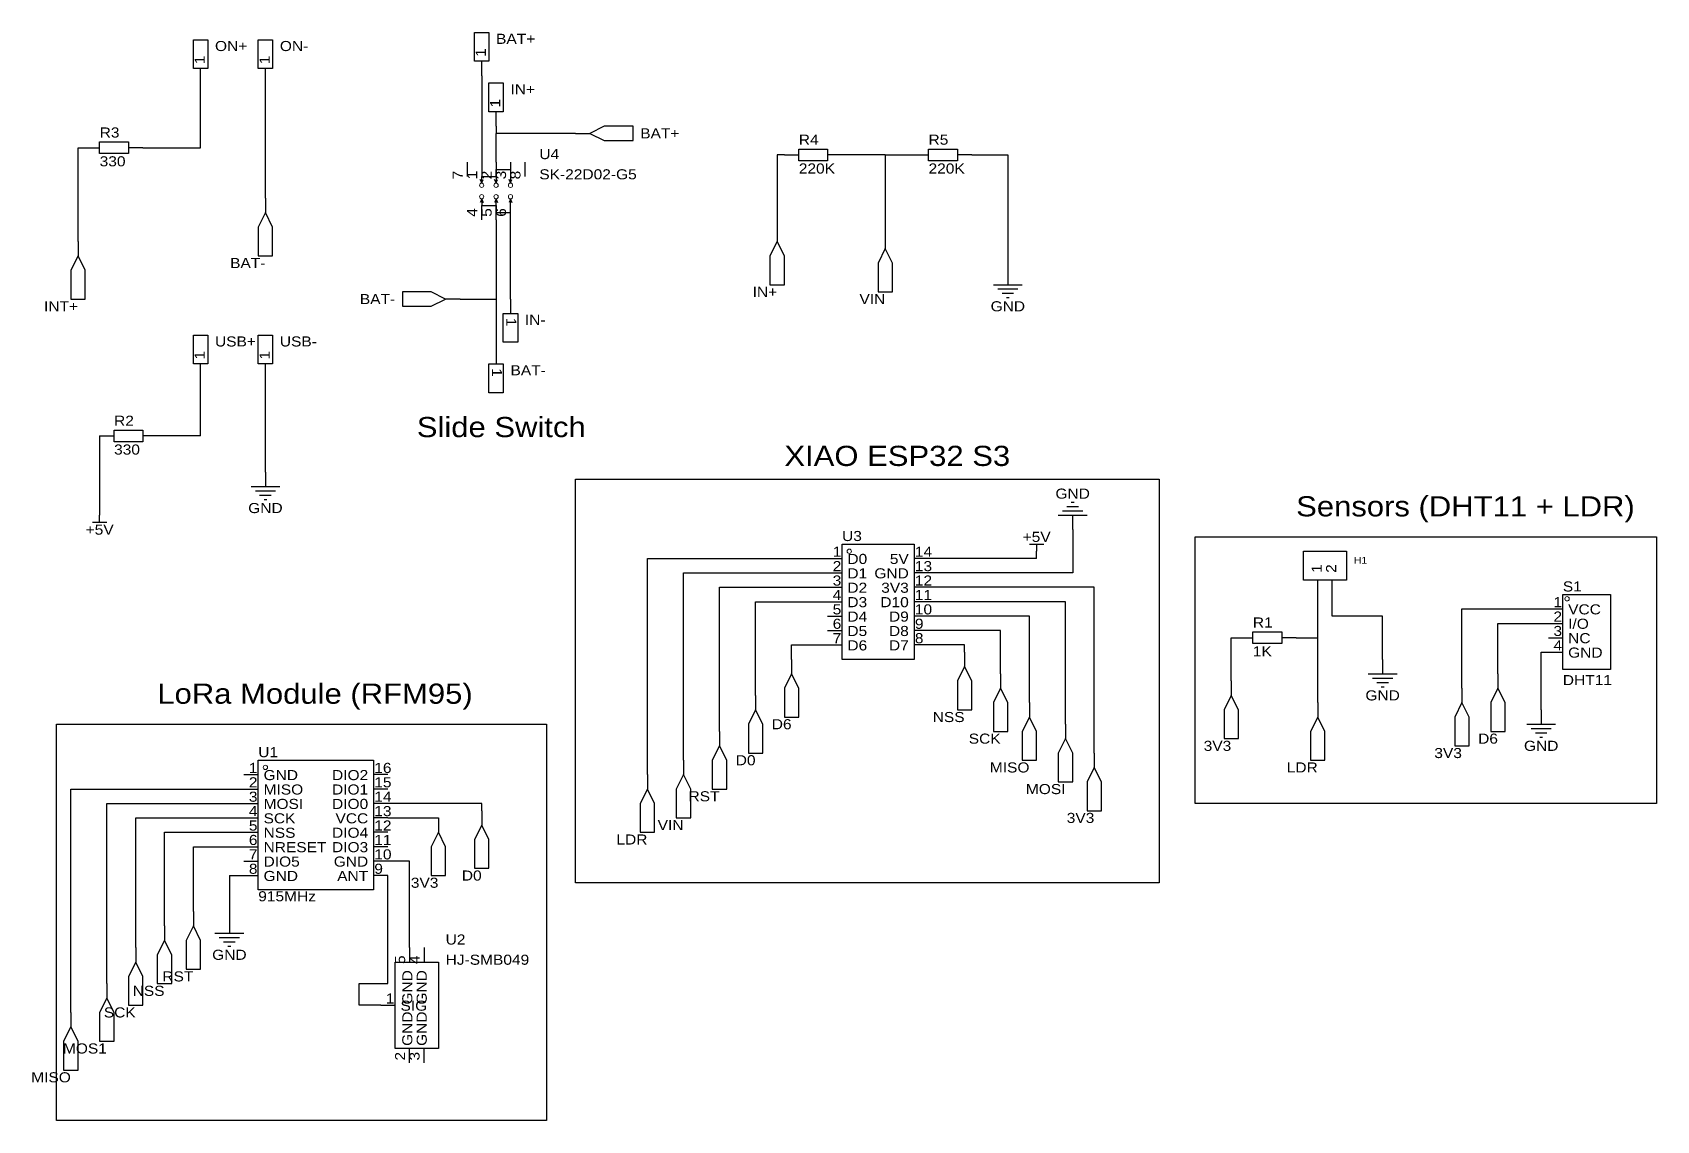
# Model space of a CAD drawing. Header units: millimetres. Extents: x 5 to 291, y 9 to 201.
import ezdxf
from ezdxf.enums import TextEntityAlignment as Align

# ---------------------------------------------------------------- set-up
doc = ezdxf.new("R2010")
doc.units = ezdxf.units.MM
doc.header["$MEASUREMENT"] = 0
doc.styles.get("Standard").update_dxf_attribs({"font": 'arial.ttf'})

msp = doc.modelspace()

# ---------------------------------------------------------------- linework, layer by layer
at = {"color": 1, "true_color": 0xa00000}
for points in [[(82.55, 195.58), (82.55, 200.66), (85.09, 200.66), (85.09, 195.58)], [(33.02, 194.31), (33.02, 199.39), (35.56, 199.39), (35.56, 194.31)], [(44.45, 194.31), (44.45, 199.39), (46.99, 199.39), (46.99, 194.31)], [(85.09, 186.69), (85.09, 191.77), (87.63, 191.77), (87.63, 186.69)], [(102.87, 182.88), (105.41, 181.61), (110.49, 181.61), (110.49, 184.15), (105.41, 184.15)], [(16.51, 181.36), (21.59, 181.36), (21.59, 179.32), (16.51, 179.32)], [(139.7, 180.09), (144.78, 180.09), (144.78, 178.05), (139.7, 178.05)], [(162.56, 180.09), (167.64, 180.09), (167.64, 178.05), (162.56, 178.05)], [(45.72, 168.91), (44.45, 166.37), (44.45, 161.29), (46.99, 161.29), (46.99, 166.37)], [(135.89, 163.83), (134.62, 161.29), (134.62, 156.21), (137.16, 156.21), (137.16, 161.29)], [(12.7, 161.29), (11.43, 158.75), (11.43, 153.67), (13.97, 153.67), (13.97, 158.75)], [(154.94, 162.56), (153.67, 160.02), (153.67, 154.94), (156.21, 154.94), (156.21, 160.02)], [(77.47, 153.67), (74.93, 154.94), (69.85, 154.94), (69.85, 152.4), (74.93, 152.4)], [(90.17, 151.13), (90.17, 146.05), (87.63, 146.05), (87.63, 151.13)], [(33.02, 142.24), (33.02, 147.32), (35.56, 147.32), (35.56, 142.24)], [(44.45, 142.24), (44.45, 147.32), (46.99, 147.32), (46.99, 142.24)], [(87.63, 142.24), (87.63, 137.16), (85.09, 137.16), (85.09, 142.24)], [(19.05, 130.56), (24.13, 130.56), (24.13, 128.52), (19.05, 128.52)], [(147.32, 110.49), (160.02, 110.49), (160.02, 90.17), (147.32, 90.17)], [(228.6, 104.14), (228.6, 109.22), (236.22, 109.22), (236.22, 104.14)], [(274.32, 101.6), (282.7, 101.6), (282.7, 88.39), (274.32, 88.39)], [(219.71, 95), (224.79, 95), (224.79, 92.96), (219.71, 92.96)], [(168.91, 88.9), (167.64, 86.36), (167.64, 81.28), (170.18, 81.28), (170.18, 86.36)], [(138.43, 87.63), (137.16, 85.09), (137.16, 80.01), (139.7, 80.01), (139.7, 85.09)], [(175.26, 85.09), (173.99, 82.55), (173.99, 77.47), (176.53, 77.47), (176.53, 82.55)], [(215.9, 83.82), (214.63, 81.28), (214.63, 76.2), (217.17, 76.2), (217.17, 81.28)], [(262.89, 85.09), (261.62, 82.55), (261.62, 77.47), (264.16, 77.47), (264.16, 82.55)], [(132.08, 81.28), (130.81, 78.74), (130.81, 73.66), (133.35, 73.66), (133.35, 78.74)], [(256.54, 82.55), (255.27, 80.01), (255.27, 74.93), (257.81, 74.93), (257.81, 80.01)], [(180.34, 80.01), (179.07, 77.47), (179.07, 72.39), (181.61, 72.39), (181.61, 77.47)], [(231.14, 80.01), (229.87, 77.47), (229.87, 72.39), (232.41, 72.39), (232.41, 77.47)], [(125.73, 74.93), (124.46, 72.39), (124.46, 67.31), (127, 67.31), (127, 72.39)], [(186.69, 76.2), (185.42, 73.66), (185.42, 68.58), (187.96, 68.58), (187.96, 73.66)], [(44.45, 72.39), (64.77, 72.39), (64.77, 49.53), (44.45, 49.53)], [(119.38, 69.85), (118.11, 67.31), (118.11, 62.23), (120.65, 62.23), (120.65, 67.31)], [(191.77, 71.12), (190.5, 68.58), (190.5, 63.5), (193.04, 63.5), (193.04, 68.58)], [(113.03, 67.31), (111.76, 64.77), (111.76, 59.69), (114.3, 59.69), (114.3, 64.77)], [(83.82, 60.96), (82.55, 58.42), (82.55, 53.34), (85.09, 53.34), (85.09, 58.42)], [(76.2, 59.69), (74.93, 57.15), (74.93, 52.07), (77.47, 52.07), (77.47, 57.15)], [(33.02, 43.18), (31.75, 40.64), (31.75, 35.56), (34.29, 35.56), (34.29, 40.64)], [(27.94, 40.64), (26.67, 38.1), (26.67, 33.02), (29.21, 33.02), (29.21, 38.1)], [(22.86, 36.83), (21.59, 34.29), (21.59, 29.21), (24.13, 29.21), (24.13, 34.29)], [(68.58, 36.83), (76.2, 36.83), (76.2, 21.59), (68.58, 21.59)], [(17.78, 30.48), (16.51, 27.94), (16.51, 22.86), (19.05, 22.86), (19.05, 27.94)], [(11.43, 25.4), (10.16, 22.86), (10.16, 17.78), (12.7, 17.78), (12.7, 22.86)]]:
    msp.add_lwpolyline(points, close=True, dxfattribs=at)
at = {"color": 1, "true_color": 0x880000}
for points in [[(83.82, 193.04), (83.82, 195.58)], [(34.29, 191.77), (34.29, 194.31)], [(45.72, 191.77), (45.72, 194.31)], [(86.36, 184.15), (86.36, 186.69)], [(13.97, 180.34), (16.51, 180.34)], [(24.13, 180.34), (21.59, 180.34)], [(100.33, 182.88), (102.87, 182.88)], [(81.28, 177.8), (81.28, 175.26)], [(83.82, 177.8), (83.82, 175.26)], [(86.36, 177.8), (86.36, 175.26)], [(88.9, 177.8), (88.9, 175.26)], [(91.44, 177.8), (91.44, 175.26)], [(137.16, 179.07), (139.7, 179.07)], [(147.32, 179.07), (144.78, 179.07)], [(160.02, 179.07), (162.56, 179.07)], [(170.18, 179.07), (167.64, 179.07)], [(45.72, 171.45), (45.72, 168.91)], [(83.82, 167.64), (83.82, 170.18)], [(86.36, 167.64), (86.36, 170.18)], [(88.9, 167.64), (88.9, 170.18)], [(135.89, 166.37), (135.89, 163.83)], [(12.7, 163.83), (12.7, 161.29)], [(154.94, 165.1), (154.94, 162.56)], [(176.53, 158.75), (176.53, 156.21)], [(80.01, 153.67), (77.47, 153.67)], [(88.9, 153.67), (88.9, 151.13)], [(86.36, 144.78), (86.36, 142.24)], [(34.29, 139.7), (34.29, 142.24)], [(45.72, 139.7), (45.72, 142.24)], [(16.51, 129.54), (19.05, 129.54)], [(26.67, 129.54), (24.13, 129.54)], [(45.72, 123.19), (45.72, 120.65)], [(16.51, 116.84), (16.51, 115.57)], [(187.96, 113.03), (187.96, 115.57)], [(181.61, 107.95), (181.61, 109.22)], [(144.78, 107.95), (147.32, 107.95)], [(162.56, 107.95), (160.02, 107.95)], [(144.78, 105.41), (147.32, 105.41)], [(162.56, 105.41), (160.02, 105.41)], [(231.14, 101.6), (231.14, 104.14)], [(233.68, 101.6), (233.68, 104.14)], [(144.78, 102.87), (147.32, 102.87)], [(144.78, 100.33), (147.32, 100.33)], [(162.56, 102.87), (160.02, 102.87)], [(162.56, 100.33), (160.02, 100.33)], [(144.78, 97.79), (147.32, 97.79)], [(162.56, 97.79), (160.02, 97.79)], [(271.78, 99.06), (274.32, 99.06)], [(144.78, 95.25), (147.32, 95.25)], [(162.56, 95.25), (160.02, 95.25)], [(271.78, 96.52), (274.32, 96.52)], [(144.78, 92.71), (147.32, 92.71)], [(162.56, 92.71), (160.02, 92.71)], [(217.17, 93.98), (219.71, 93.98)], [(227.33, 93.98), (224.79, 93.98)], [(271.78, 93.98), (274.32, 93.98)], [(138.43, 90.17), (138.43, 87.63)], [(168.91, 91.44), (168.91, 88.9)], [(242.57, 90.17), (242.57, 87.63)], [(271.78, 91.44), (274.32, 91.44)], [(175.26, 87.63), (175.26, 85.09)], [(215.9, 86.36), (215.9, 83.82)], [(262.89, 87.63), (262.89, 85.09)], [(132.08, 83.82), (132.08, 81.28)], [(256.54, 85.09), (256.54, 82.55)], [(180.34, 82.55), (180.34, 80.01)], [(231.14, 82.55), (231.14, 80.01)], [(270.51, 81.28), (270.51, 78.74)], [(125.73, 77.47), (125.73, 74.93)], [(186.69, 78.74), (186.69, 76.2)], [(119.38, 72.39), (119.38, 69.85)], [(191.77, 73.66), (191.77, 71.12)], [(41.91, 69.85), (44.45, 69.85)], [(67.31, 69.85), (64.77, 69.85)], [(113.03, 69.85), (113.03, 67.31)], [(41.91, 67.31), (44.45, 67.31)], [(67.31, 67.31), (64.77, 67.31)], [(41.91, 64.77), (44.45, 64.77)], [(67.31, 64.77), (64.77, 64.77)], [(83.82, 63.5), (83.82, 60.96)], [(41.91, 62.23), (44.45, 62.23)], [(67.31, 62.23), (64.77, 62.23)], [(76.2, 62.23), (76.2, 59.69)], [(41.91, 59.69), (44.45, 59.69)], [(67.31, 59.69), (64.77, 59.69)], [(41.91, 57.15), (44.45, 57.15)], [(41.91, 54.61), (44.45, 54.61)], [(67.31, 57.15), (64.77, 57.15)], [(67.31, 54.61), (64.77, 54.61)], [(41.91, 52.07), (44.45, 52.07)], [(67.31, 52.07), (64.77, 52.07)], [(27.94, 43.18), (27.94, 40.64)], [(33.02, 45.72), (33.02, 43.18)], [(39.37, 44.45), (39.37, 41.91)], [(22.86, 39.37), (22.86, 36.83)], [(71.12, 39.37), (71.12, 36.83)], [(73.66, 39.37), (73.66, 36.83)], [(17.78, 33.02), (17.78, 30.48)], [(66.04, 29.21), (68.58, 29.21)], [(11.43, 27.94), (11.43, 25.4)], [(71.12, 19.05), (71.12, 21.59)], [(73.66, 19.05), (73.66, 21.59)]]:
    msp.add_lwpolyline(points, dxfattribs=at)
at = {"color": 1, "true_color": 0x008800}
for points in [[(34.29, 180.34), (34.29, 191.77)], [(45.72, 171.45), (45.72, 191.77)], [(83.82, 193.04), (83.82, 177.8)], [(86.36, 184.15), (86.36, 182.88)], [(12.7, 163.83), (12.7, 180.34)], [(12.7, 180.34), (13.97, 180.34)], [(24.13, 180.34), (34.29, 180.34)], [(100.33, 182.88), (86.36, 182.88)], [(86.36, 177.8), (86.36, 182.88)], [(135.89, 179.07), (135.89, 166.37)], [(137.16, 179.07), (135.89, 179.07)], [(154.94, 179.07), (147.32, 179.07)], [(154.94, 179.07), (154.94, 165.1)], [(154.94, 179.07), (160.02, 179.07)], [(170.18, 179.07), (176.53, 179.07)], [(176.53, 179.07), (176.53, 158.75)], [(86.36, 167.64), (86.36, 153.67)], [(88.9, 153.67), (88.9, 167.64)], [(80.01, 153.67), (86.36, 153.67)], [(86.36, 153.67), (86.36, 144.78)], [(34.29, 129.54), (34.29, 139.7)], [(45.72, 123.19), (45.72, 139.7)], [(16.51, 129.54), (16.51, 116.84)], [(34.29, 129.54), (26.67, 129.54)], [(187.96, 113.03), (187.96, 105.41)], [(113.03, 107.95), (144.78, 107.95)], [(113.03, 69.85), (113.03, 107.95)], [(181.61, 107.95), (162.56, 107.95)], [(119.38, 72.39), (119.38, 105.41)], [(119.38, 105.41), (144.78, 105.41)], [(187.96, 105.41), (162.56, 105.41)], [(125.73, 102.87), (144.78, 102.87)], [(125.73, 77.47), (125.73, 102.87)], [(132.08, 83.82), (132.08, 100.33)], [(132.08, 100.33), (144.78, 100.33)], [(191.77, 102.87), (162.56, 102.87)], [(186.69, 100.33), (162.56, 100.33)], [(186.69, 78.74), (186.69, 100.33)], [(191.77, 73.66), (191.77, 102.87)], [(231.14, 93.98), (231.14, 101.6)], [(233.68, 97.79), (233.68, 101.6)], [(180.34, 97.79), (162.56, 97.79)], [(180.34, 82.55), (180.34, 97.79)], [(242.57, 97.79), (233.68, 97.79)], [(242.57, 90.17), (242.57, 97.79)], [(256.54, 85.09), (256.54, 99.06)], [(256.54, 99.06), (271.78, 99.06)], [(175.26, 95.25), (162.56, 95.25)], [(175.26, 87.63), (175.26, 95.25)], [(262.89, 87.63), (262.89, 96.52)], [(262.89, 96.52), (271.78, 96.52)], [(138.43, 90.17), (138.43, 92.71)], [(138.43, 92.71), (144.78, 92.71)], [(168.91, 92.71), (162.56, 92.71)], [(168.91, 91.44), (168.91, 92.71)], [(215.9, 86.36), (215.9, 93.98)], [(215.9, 93.98), (217.17, 93.98)], [(227.33, 93.98), (231.14, 93.98)], [(231.14, 82.55), (231.14, 93.98)], [(270.51, 81.28), (270.51, 91.44)], [(270.51, 91.44), (271.78, 91.44)], [(11.43, 67.31), (41.91, 67.31)], [(11.43, 27.94), (11.43, 67.31)], [(17.78, 33.02), (17.78, 64.77)], [(17.78, 64.77), (41.91, 64.77)], [(83.82, 64.77), (67.31, 64.77)], [(83.82, 63.5), (83.82, 64.77)], [(22.86, 39.37), (22.86, 62.23)], [(22.86, 62.23), (41.91, 62.23)], [(67.31, 62.23), (76.2, 62.23)], [(27.94, 43.18), (27.94, 59.69)], [(27.94, 59.69), (41.91, 59.69)], [(33.02, 57.15), (41.91, 57.15)], [(33.02, 45.72), (33.02, 57.15)], [(71.12, 54.61), (67.31, 54.61)], [(71.12, 39.37), (71.12, 54.61)], [(39.37, 52.07), (39.37, 44.45)], [(39.37, 52.07), (41.91, 52.07)], [(67.31, 33.02), (67.31, 52.07)], [(62.23, 29.21), (62.23, 33.02)], [(62.23, 33.02), (67.31, 33.02)], [(66.04, 29.21), (62.23, 29.21)]]:
    msp.add_lwpolyline(points, dxfattribs=at)
at = {"color": 1, "true_color": 0xa00000}
for points in [[(83.82, 174.24), (83.57, 174.75)], [(83.82, 174.24), (83.82, 175.26), (86.36, 175.26), (86.36, 174.24), (86.61, 174.75)], [(83.82, 174.24), (84.07, 174.75)], [(86.36, 174.24), (86.11, 174.75)], [(86.36, 175.26), (86.36, 176.53), (88.9, 176.53), (88.9, 174.24), (89.15, 174.75)], [(88.9, 174.24), (88.65, 174.75)], [(83.82, 171.2), (83.57, 170.69)], [(83.82, 171.2), (83.82, 170.18), (86.36, 170.18), (86.36, 171.2), (86.61, 170.69)], [(83.82, 171.2), (84.07, 170.69)], [(86.36, 171.2), (86.11, 170.69)], [(86.36, 170.18), (86.36, 168.91), (88.9, 168.91), (88.9, 171.2), (89.15, 170.69)], [(88.9, 171.2), (88.65, 170.69)], [(173.99, 156.21), (179.07, 156.21)], [(174.75, 155.45), (178.31, 155.45)], [(175.51, 154.69), (177.55, 154.69)], [(176.28, 153.92), (176.78, 153.92)], [(43.18, 120.65), (48.26, 120.65)], [(43.94, 119.89), (47.5, 119.89)], [(44.7, 119.13), (46.74, 119.13)], [(45.47, 118.36), (45.97, 118.36)], [(187.71, 117.86), (188.21, 117.86)], [(16.51, 114.3), (16.51, 115.57)], [(185.42, 115.57), (190.5, 115.57)], [(186.18, 116.33), (189.74, 116.33)], [(186.94, 117.09), (188.98, 117.09)], [(17.78, 114.3), (15.24, 114.3)], [(180.34, 110.49), (182.88, 110.49)], [(181.61, 110.49), (181.61, 109.22)], [(240.03, 87.63), (245.11, 87.63)], [(240.79, 86.87), (244.35, 86.87)], [(241.55, 86.11), (243.59, 86.11)], [(242.32, 85.34), (242.82, 85.34)], [(267.97, 78.74), (273.05, 78.74)], [(268.73, 77.98), (272.29, 77.98)], [(269.49, 77.22), (271.53, 77.22)], [(270.26, 76.45), (270.76, 76.45)], [(36.83, 41.91), (41.91, 41.91)], [(37.59, 41.15), (41.15, 41.15)], [(38.35, 40.39), (40.39, 40.39)], [(39.12, 39.62), (39.62, 39.62)]]:
    msp.add_lwpolyline(points, dxfattribs=at)
at = {"color": 1, "true_color": 0x000000}
for points in [[(100.33, 121.92), (203.2, 121.92), (203.2, 50.8), (100.33, 50.8)], [(209.55, 111.76), (290.83, 111.76), (290.83, 64.77), (209.55, 64.77)], [(8.89, 78.74), (95.25, 78.74), (95.25, 8.89), (8.89, 8.89)]]:
    msp.add_lwpolyline(points, close=True, dxfattribs=at)
at = {"color": 1, "lineweight": 0, "true_color": 0xa00000}
for centre in [(83.82, 173.74), (83.82, 171.7), (86.36, 173.74), (86.36, 171.7), (88.9, 173.74), (88.9, 171.7), (148.59, 109.22), (275.08, 100.84), (45.72, 71.12)]:
    msp.add_circle(centre, 0.381, dxfattribs=at)

# ---------------------------------------------------------------- texts
at = {"color": 1, "true_color": 0x0000ff, "width": 1.1}
for s, p in [('BAT+', (86.36, 198.12)), ('ON+', (36.83, 196.85)), ('ON-', (48.26, 196.85)), ('IN+', (88.9, 189.23)), ('R3', (16.51, 181.61)), ('R4', (139.7, 180.34)), ('R5', (162.56, 180.34)), ('330', (16.51, 176.53)), ('220K', (139.7, 175.26)), ('220K', (162.56, 175.26)), ('SK-22D02-G5', (93.98, 174.24)), ('IN-', (91.44, 148.59)), ('USB+', (36.83, 144.78)), ('USB-', (48.26, 144.78)), ('BAT-', (88.9, 139.7)), ('R2', (19.05, 130.81)), ('330', (19.05, 125.73)), ('R1', (219.71, 95.25)), ('1K', (219.71, 90.17)), ('DHT11', (274.32, 85.09)), ('915MHz', (44.45, 46.99)), ('HJ-SMB049', (77.47, 35.81))]:
    msp.add_text(s, height=1.778, dxfattribs=at).set_placement(p, align=Align.BOTTOM_LEFT)
at = {"color": 1, "true_color": 0x000000, "width": 1.1}
for s, height, rotation, p in [('1', 1.78, 90, (85.09, 196.34)), ('1', 1.78, 90, (35.56, 195.07)), ('1', 1.78, 90, (46.99, 195.07)), ('1', 1.78, 90, (87.63, 187.45)), ('7', 1.78, 90, (81.03, 174.77)), ('1', 1.78, 90, (83.57, 174.77)), ('2', 1.78, 90, (86.11, 174.77)), ('3', 1.78, 90, (88.65, 174.77)), ('8', 1.78, 90, (91.19, 174.77)), ('1', 1.78, 270, (87.63, 150.37)), ('1', 1.78, 90, (35.56, 143)), ('1', 1.78, 90, (46.99, 143)), ('1', 1.78, 270, (85.09, 141.48)), ('1', 1.78, 90, (232.39, 105.41)), ('2', 1.78, 90, (234.93, 105.41)), ('5', 1.78, 90, (70.87, 36.47)), ('4', 1.78, 90, (73.41, 36.47)), ('GND', 1.778, 90, (72.14, 22.04)), ('GND', 1.778, 90, (74.68, 22.04))]:
    msp.add_text(s, height=height, rotation=rotation, dxfattribs=at).set_placement(p, align=Align.BOTTOM_LEFT)
at = {"color": 1, "true_color": 0x000080, "width": 1.1}
msp.add_text('BAT+', height=1.778, dxfattribs=at).set_placement((111.76, 182.88), align=Align.MIDDLE_LEFT)
for s, height, p in [('U4', 1.778, (93.98, 177.8)), ('U3', 1.778, (147.32, 110.49)), ('H1', 1.2, (237.49, 106.68)), ('S1', 1.778, (274.32, 101.6)), ('U1', 1.778, (44.45, 72.39)), ('U2', 1.778, (77.47, 39.37))]:
    msp.add_text(s, height=height, dxfattribs=at).set_placement(p, align=Align.BOTTOM_LEFT)
at = {"color": 1, "true_color": 0x000000, "width": 1.1}
for s, height, p in [('4', 1.78, (83.57, 169.69)), ('5', 1.78, (86.11, 169.69)), ('6', 1.78, (88.65, 169.69)), ('GND', 1.778, (72.14, 35.4)), ('GND', 1.778, (74.68, 35.4)), ('2', 1.78, (70.87, 20.98)), ('3', 1.78, (73.41, 20.98))]:
    msp.add_text(s, height=height, rotation=90, dxfattribs=at).set_placement(p, align=Align.BOTTOM_RIGHT)
at = {"color": 1, "true_color": 0x000080, "width": 1.1}
for s, p in [('BAT-', (45.72, 160.02)), ('BAT-', (68.58, 153.67)), ('IN+', (135.89, 154.94)), ('VIN', (154.94, 153.67)), ('INT+', (12.7, 152.4)), ('NSS', (168.91, 80.01)), ('D6', (138.43, 78.74)), ('SCK', (175.26, 76.2)), ('3V3', (215.9, 74.93)), ('3V3', (256.54, 73.66)), ('D6', (262.89, 76.2)), ('D0', (132.08, 72.39)), ('MISO', (180.34, 71.12)), ('LDR', (231.14, 71.12)), ('RST', (125.73, 66.04)), ('MOSI', (186.69, 67.31)), ('3V3', (191.77, 62.23)), ('VIN', (119.38, 60.96)), ('LDR', (113.03, 58.42)), ('3V3', (76.2, 50.8)), ('D0', (83.82, 52.07)), ('RST', (33.02, 34.29)), ('NSS', (27.94, 31.75)), ('SCK', (22.86, 27.94)), ('MOS1', (17.78, 21.59)), ('MISO', (11.43, 16.51))]:
    msp.add_text(s, height=1.778, dxfattribs=at).set_placement(p, align=Align.MIDDLE_RIGHT)
for s, p in [('GND', (176.53, 152.4)), ('GND', (187.96, 119.38)), ('GND', (45.72, 116.84)), ('+5V', (16.51, 113.03)), ('+5V', (181.61, 111.76)), ('GND', (242.57, 83.82)), ('GND', (270.51, 74.93)), ('GND', (39.37, 38.1))]:
    msp.add_text(s, height=1.778, dxfattribs=at).set_placement(p, align=Align.MIDDLE_CENTER)
at = {"color": 1, "true_color": 0x000000, "width": 1.1}
for s, height, p in [('Slide Switch', 3.556, (72.39, 128.27)), ('XIAO ESP32 S3', 3.556, (137.16, 123.19)), ('Sensors (DHT11 + LDR)', 3.556, (227.33, 114.3)), ('D0', 1.778, (148.26, 106.45)), ('14', 1.778, (160.15, 107.72)), ('D1', 1.778, (148.26, 103.91)), ('13', 1.778, (160.15, 105.18)), ('D2', 1.778, (148.26, 101.37)), ('12', 1.778, (160.15, 102.64)), ('D3', 1.778, (148.26, 98.83)), ('11', 1.778, (160.15, 100.1)), ('D4', 1.778, (148.26, 96.29)), ('9', 1.78, (160.15, 95.02)), ('10', 1.778, (160.15, 97.56)), ('VCC', 1.778, (275.26, 97.56)), ('I/O', 1.778, (275.26, 95.02)), ('D5', 1.778, (148.26, 93.75)), ('8', 1.78, (160.15, 92.48)), ('NC', 1.778, (275.26, 92.48)), ('D6', 1.778, (148.26, 91.21)), ('GND', 1.778, (275.26, 89.94)), ('LoRa Module (RFM95)', 3.556, (26.67, 81.28)), ('16', 1.778, (64.9, 69.62)), ('GND', 1.778, (45.39, 68.35)), ('15', 1.778, (64.9, 67.08)), ('MISO', 1.778, (45.39, 65.81)), ('14', 1.778, (64.9, 64.54)), ('SCK', 1.778, (45.39, 60.73)), ('MOSI', 1.778, (45.39, 63.27)), ('13', 1.778, (64.9, 62)), ('NSS', 1.778, (45.39, 58.19)), ('12', 1.778, (64.9, 59.46)), ('NRESET', 1.778, (45.39, 55.65)), ('11', 1.778, (64.9, 56.92)), ('DIO5', 1.778, (45.39, 53.11)), ('10', 1.778, (64.9, 54.38)), ('GND', 1.778, (45.39, 50.57)), ('9', 1.78, (64.9, 51.84)), ('SIG', 1.778, (69.52, 27.71))]:
    msp.add_text(s, height=height, dxfattribs=at).set_placement(p, align=Align.BOTTOM_LEFT)
for s, height, p in [('1', 1.78, (147.19, 107.72)), ('5V', 1.778, (159.08, 106.45)), ('2', 1.78, (147.19, 105.18)), ('GND', 1.778, (159.08, 103.91)), ('3', 1.78, (147.19, 102.64)), ('3V3', 1.778, (159.08, 101.37)), ('4', 1.78, (147.19, 100.1)), ('D10', 1.778, (159.08, 98.83)), ('1', 1.78, (274.19, 98.83)), ('5', 1.78, (147.19, 97.56)), ('6', 1.78, (147.19, 95.02)), ('D9', 1.778, (159.08, 96.29)), ('2', 1.78, (274.19, 96.29)), ('7', 1.78, (147.19, 92.48)), ('D8', 1.778, (159.08, 93.75)), ('3', 1.78, (274.19, 93.75)), ('D7', 1.778, (159.08, 91.21)), ('4', 1.78, (274.19, 91.21)), ('1', 1.78, (44.32, 69.62)), ('2', 1.78, (44.32, 67.08)), ('DIO2', 1.778, (63.83, 68.35)), ('3', 1.78, (44.32, 64.54)), ('DIO1', 1.778, (63.83, 65.81)), ('4', 1.78, (44.32, 62)), ('DIO0', 1.778, (63.83, 63.27)), ('VCC', 1.778, (63.83, 60.73)), ('5', 1.78, (44.32, 59.46)), ('DIO4', 1.778, (63.83, 58.19)), ('6', 1.78, (44.32, 56.92)), ('DIO3', 1.778, (63.83, 55.65)), ('7', 1.78, (44.32, 54.38)), ('GND', 1.778, (63.83, 53.11)), ('8', 1.78, (44.32, 51.84)), ('ANT', 1.778, (63.83, 50.57)), ('1', 1.78, (68.45, 28.98))]:
    msp.add_text(s, height=height, dxfattribs=at).set_placement(p, align=Align.BOTTOM_RIGHT)

doc.saveas('drawing.dxf')
